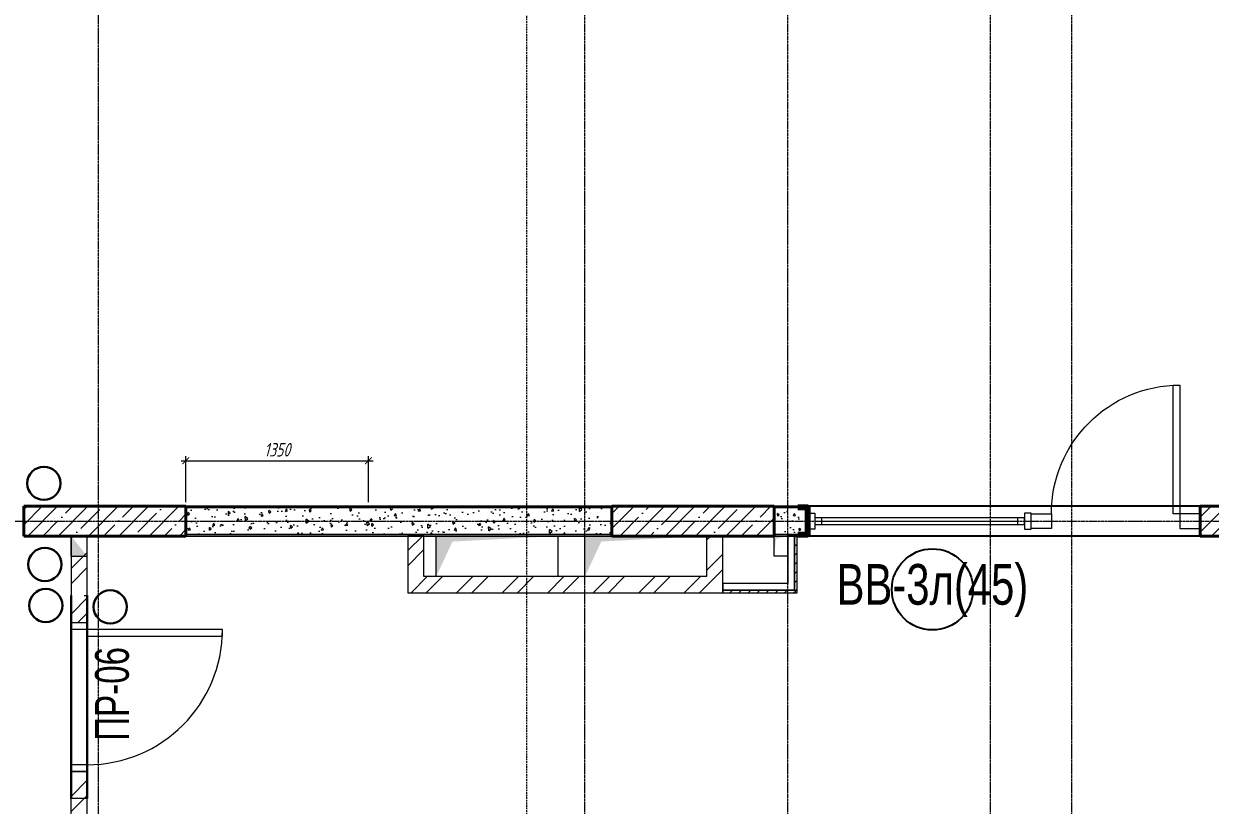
# Model space of a CAD drawing. Header units: millimetres. Extents: x -231292 to 573618, y -153144 to 564035.
# Drawn here: x 108379 to 117154, y 371902 to 377677 of the extents above; entities that cross this region are included whole.
import ezdxf
from ezdxf import colors
from ezdxf.entities.mleader import LeaderData, LeaderLine
from ezdxf.enums import TextEntityAlignment as Align
from ezdxf.math import Vec2, Vec3

# ---------------------------------------------------------------- set-up
doc = ezdxf.new("R2010")
doc.units = ezdxf.units.MM
for name, pattern in [('CENTER2', [28.575, 19.05, -3.175, 3.175, -3.175]), ('DASHED', [19.05, 12.7, -6.35]), ('HIDDEN2', [4.7625, 3.175, -1.5875])]:
    doc.linetypes.add(name, pattern=pattern)
doc.layers.get('0').update_dxf_attribs({"color": 250})
doc.layers.get('Defpoints').update_dxf_attribs({"color": 250})
for name, color, linetype, lineweight in [('АР_Витраж', 250, 'Continuous', 13), ('АР_Витраж марка', 250, 'Continuous', 9), ('АР_Двери', 250, 'Continuous', 9), ('АР_Двери_витраж', 250, 'Continuous', 9), ('АР_Колонны', 250, 'Continuous', 35), ('АР_Разрезы марка', 250, 'Continuous', 13), ('АР_Стены ГКЛ', 250, 'Continuous', 15), ('АР_Стены ЖБ', 250, 'Continuous', 35), ('АР_Стены кирпич', 250, 'Continuous', 20), ('АР_Стены ПЕНОблок', 250, 'Continuous', 20), ('АР_Тонкая', 250, 'Continuous', 5), ('АР_Штриховка', 250, 'Continuous', 0), ('КМ_Фахверки', 250, 'Continuous', 80), ('ОВ_Кондиционирование', 250, 'Continuous', 5), ('ОВ_Отопление', 250, 'Continuous', 0), ('ОВ_Шахты', 250, 'Continuous', 5), ('РД_Воронки с кровли', 250, 'Continuous', 18), ('РД_Оси_100', 250, 'Continuous', 0), ('РД_проем_инж перемыч_фахверк', 250, 'Continuous', 18), ('СКУД', 250, 'Continuous', 30)]:
    doc.layers.add(name, color=color, linetype=linetype, lineweight=lineweight)
for name, color, linetype, lineweight, plot in [('АР_Делит', 250, 'Continuous', 0, False), ('РД_Проем', 250, 'Continuous', 0, False), ('РД_проем_инж перемыч_подсчет', 250, 'Continuous', 30, False)]:
    doc.layers.add(name, color=color, linetype=linetype, lineweight=lineweight, plot=plot)
doc.layers.add('РД_Витраж_вн', color=250, linetype='Continuous')
doc.layers.add('РД_Перемычка инж проемов', color=250, linetype='Continuous')
doc.styles.add('Arial0', font='arial.ttf')
doc.styles.add('Arial_09', font='ARIALN.TTF', dxfattribs={"width": 0.9})
doc.styles.add('style1', font='ARIALN.TTF')
doc.styles.add('T_dim', font='romans.shx', dxfattribs={"width": 0.7, "oblique": 15})
doc.styles.add('ккк', font='isocpeur.ttf', dxfattribs={"width": 0.85, "oblique": 15})
doc.dimstyles.new('1-50', dxfattribs={"dimscale": 50, "dimtxt": 2, "dimasz": 1, "dimexe": 0.7, "dimexo": 0.6, "dimtad": 1, "dimdec": 0, "dimlfac": -1, "dimtxsty": 'T_dim', "dimblk1": 'ARCHTICK', "dimblk2": 'ARCHTICK', "dimsah": 1, "dimcen": 0, "dimdle": 0.7, "dimclrd": 256, "dimclre": 256, "dimadec": 0, "dimazin": 0, "dimtfac": 1, "dimtdec": 0, "dimtmove": 1, "dimatfit": 3, "dimfxl": 25, "dimlwd": -1, "dimlwe": -1, "dimarcsym": 2})
pattern_1 = [(45, (50428.77, 366201.75), (-168.3798, 168.3798), []), (45, (50541.02, 366201.75), (-168.3798, 168.3798), [])]
pattern_2 = [(45, (50428.77, 366201.75), (-112.2532, 112.2532), []), (45, (50541.02, 366201.75), (-112.2532, 112.2532), [198.4375, -39.6875, 0, -39.6875])]
pattern_3 = [(45, (50428.77, 366201.75), (-168.3798, 168.3798), []), (45, (50541.02, 366201.75), (-168.3798, 168.3798), [])]

# ---------------------------------------------------------------- blocks, each defined once
blk = doc.blocks.new('otv')
at = {"linetype": 'Continuous'}
blk.add_lwpolyline([(0, -1), (0, 0), (1, 0), (1, -1)], close=True, dxfattribs=at)
blk.add_solid([(0, -1), (0, 0), (0.1346, -0.1366), (1, 0)], dxfattribs=at)
blk = doc.blocks.new('Ф_пеноблок 200')
at = {"layer": 'КМ_Фахверки'}
blk.add_lwpolyline([(0, -75), (0, 0), (200, 0), (200, -75)], dxfattribs=at)
blk = doc.blocks.new('СОШ_2200_АР_ОСИ_М100_28.05.24')
at = {"layer": 'РД_Оси_100', "linetype": 'CENTER2'}
for p, q in [((63600, -6155), (63600, 139938.679)), ((65100, -6155), (65100, 139938.679)), ((62100, -6155), (62100, 73302.739)), ((33000, 7800), (85055, 7800))]:
    blk.add_line(p, q, dxfattribs=at)
for points in [[(58500, 139938.679), (58500, -6155)], [(65700, -6155), (65700, 139938.679)]]:
    blk.add_lwpolyline(points, dxfattribs=at)
blk = doc.blocks.new('_ArchTick')
at = {"color": 0, "linetype": 'ByBlock', "const_width": 0.15}
blk.add_lwpolyline([(-0.5, -0.5), (0.5, 0.5)], dxfattribs=at)
blk = doc.blocks.new('*D1071')
at = {"layer": 'Defpoints', "color": 0, "transparency": 16777216}
for p in [(110927.8, 374447.8), (109577.8, 374111.8), (110927.8, 374111.8)]:
    blk.add_point(p, dxfattribs=at)
at = {"layer": 'АР_Делит', "color": 0, "transparency": 16777216}
for p, q in [((109542.8, 374447.8), (110962.8, 374447.8)), ((109577.8, 374141.8), (109577.8, 374482.8)), ((110927.8, 374141.8), (110927.8, 374482.8))]:
    blk.add_line(p, q, dxfattribs=at)
at = {"layer": 'АР_Делит', "color": 0, "transparency": 16777216, "xscale": 50, "yscale": 50, "zscale": 50, "rotation": 180}
blk.add_blockref('_ArchTick', (109577.8, 374447.8), dxfattribs=at)
at = {"layer": 'АР_Делит', "color": 0, "transparency": 16777216, "xscale": 50, "yscale": 50, "zscale": 50}
blk.add_blockref('_ArchTick', (110927.8, 374447.8), dxfattribs=at)
at = {"layer": 'АР_Делит', "color": 0, "transparency": 16777216, "insert": (110252.8, 374529), "char_height": 100, "attachment_point": 5, "style": 'T_dim'}
blk.add_mtext('1350', dxfattribs=at)
blk = doc.blocks.new('MOK-МаркаПеремычки')
at = {"color": 0, "style": 'ккк', "oblique": 15, "width": 0.85}
blk.add_attdef('АР-ПРОЕМ:ПЕРЕМЫЧКА', text='', height=2.5, dxfattribs=at).set_placement((0, 0), align=Align.MIDDLE)
blk = doc.blocks.new('МаркаВитража1')
at = {"layer": 'Defpoints'}
blk.add_circle((0, 0), 3, dxfattribs=at)
at = {"color": 0, "linetype": 'ByBlock', "lineweight": -2, "style": 'Arial_09', "width": 0.9}
blk.add_attdef('АР-ОКНО:НАИМЕНОВАНИЕ', text='', height=3, dxfattribs=at).set_placement((0, 0), align=Align.MIDDLE)

msp = doc.modelspace()

# ---------------------------------------------------------------- hatches: boundary and pattern name
at = {"layer": 'АР_Стены ГКЛ', "linetype": 'Continuous', "lineweight": 0}
h = msp.add_hatch(dxfattribs=at)
h.set_pattern_fill('ANSI31', color=256, scale=15, angle=-360, style=0)
h.set_pattern_definition([(45, (50428.77, 366201.753), (-33.67596, 33.67596), [])])
h.paths.add_polyline_path([(114098.768, 373891.753), (114078.768, 373891.753), (114078.771, 373491.753), (114098.771, 373471.753)], flags=0)
h = msp.add_hatch(dxfattribs=at)
h.set_pattern_fill('ANSI31', color=256, scale=15, angle=-360, style=0)
h.set_pattern_definition([(45, (50428.77, 366201.753), (-33.67596, 33.67596), [])])
h.paths.add_polyline_path([(114098.771, 373471.753), (114078.771, 373491.753), (113548.399, 373491.753), (113548.399, 373471.753)], flags=0)
at = {"layer": 'АР_Штриховка', "linetype": 'Continuous', "lineweight": 5}
h = msp.add_hatch(dxfattribs=at)
h.set_pattern_fill('ANSI35', color=256, scale=25, angle=-360, style=0)
h.set_pattern_definition(pattern_2)
h.paths.add_polyline_path([(108378.964, 374111.753), (108378.964, 373891.753), (109578.768, 373891.753), (109578.768, 374111.753)], flags=0)
at = {"layer": 'АР_Штриховка', "linetype": 'Continuous', "lineweight": 0}
h = msp.add_hatch(dxfattribs=at)
h.set_pattern_fill('AR-CONC', color=256, angle=-315, style=0)
h.set_pattern_definition([(95, (50428.77, 366201.75), (140.09465, 117.55338), [19.05, -209.55]), (40, (50428.77, 366201.75), (-160.01845, 110.17673), [15.24, -167.6406]), (145.45144, (50440.44, 366211.55), (-19.9238, 227.7301), [16.19, -178.09024]), (91.1842, (50392.85, 366237.67), (221.41024, 161.9534), [28.575, -314.325]), (141.63556, (50411.3, 366251.17), (-7.0866, 342.8268), [24.285, -267.1356]), (36.18415, (50392.85, 366237.67), (-7.0866, 342.8268), [22.86, -251.4597]), (66, (50419.79, 366246.65), (179.51998, 34.89515), [19.05, -209.55]), (11, (50419.79, 366246.65), (-86.5399, 173.9412), [15.24, -167.64]), (116.45144, (50434.75, 366249.56), (92.98005, 208.83634), [16.19, -178.08994]), (82.5, (50428.77, 366201.75), (-57.60547, 61.973414), [0, -165.608, 0, -170.18, 0, -168.275]), (52.5, (50428.77, 366201.75), (-23.58973, 118.087), [0, -97.028, 0, -161.798, 0, -64.135]), (12.5, (50388.716, 366161.7), (99.92786, 91.826196), [0, -63.5, 0, -198.12, 0, -262.89]), (2.5, (50370.76, 366143.74), (86.7639, 122.7224), [0, -82.55, 0, -131.572, 0, -186.69])])
h.paths.add_polyline_path([(109577.768, 374101.753), (109577.768, 373901.753), (112728.768, 373901.752), (112728.768, 374101.752)], flags=0)
at = {"layer": 'АР_Штриховка', "linetype": 'Continuous', "lineweight": 5}
h = msp.add_hatch(dxfattribs=at)
h.set_pattern_fill('ANSI35', color=256, scale=25, angle=-360, style=0)
h.set_pattern_definition(pattern_2)
h.paths.add_polyline_path([(112728.768, 374111.753), (112728.768, 373891.753), (113928.768, 373891.753), (113928.768, 374111.753)], flags=0)
at = {"layer": 'АР_Штриховка', "linetype": 'Continuous', "lineweight": 0}
h = msp.add_hatch(dxfattribs=at)
h.set_pattern_fill('AR-CONC', color=256, angle=45, style=0)
h.set_pattern_definition([(95, (50428.77, 366201.75), (140.09465, 117.55338), [19.05, -209.55]), (40, (50428.77, 366201.75), (-160.01845, 110.17673), [15.24, -167.6406]), (145.45144, (50440.44, 366211.55), (-19.9238, 227.7301), [16.19, -178.09024]), (91.1842, (50392.85, 366237.67), (221.41024, 161.9534), [28.575, -314.325]), (141.63556, (50411.3, 366251.17), (-7.0866, 342.8268), [24.285, -267.1356]), (36.18415, (50392.85, 366237.67), (-7.0866, 342.8268), [22.86, -251.4597]), (66, (50419.79, 366246.65), (179.51998, 34.89515), [19.05, -209.55]), (11, (50419.79, 366246.65), (-86.53993, 173.9412), [15.24, -167.64]), (116.45145, (50434.75, 366249.56), (92.98005, 208.83634), [16.19, -178.08994]), (82.5, (50428.77, 366201.75), (-57.60547, 61.973414), [0, -165.608, 0, -170.18, 0, -168.275]), (52.5, (50428.77, 366201.75), (-23.58973, 118.087), [0, -97.028, 0, -161.798, 0, -64.135]), (12.5, (50388.716, 366161.7), (99.92786, 91.826196), [0, -63.5, 0, -198.12, 0, -262.89]), (2.5, (50370.76, 366143.74), (86.7639, 122.7224), [0, -82.55, 0, -131.572, 0, -186.69])])
h.paths.add_polyline_path([(113928.768, 374101.752), (113928.768, 373901.752), (114178.768, 373901.752), (114178.768, 374101.752)], flags=0)
h.paths.add_polyline_path([(117078.768, 374101.753), (117078.768, 373901.753), (117079.768, 373901.753), (117079.768, 374101.753)], flags=0)
at = {"layer": 'АР_Штриховка', "linetype": 'Continuous', "lineweight": 5}
h = msp.add_hatch(dxfattribs=at)
h.set_pattern_fill('ANSI35', color=256, scale=25, angle=-360, style=0)
h.set_pattern_definition(pattern_2)
h.paths.add_polyline_path([(117078.768, 374111.752), (117078.768, 373891.752), (118278.768, 373891.752), (118278.768, 374111.752)], flags=0)
at = {"layer": 'АР_Штриховка', "linetype": 'Continuous', "lineweight": 0}
h = msp.add_hatch(dxfattribs=at)
h.set_pattern_fill('ANSI32', color=256, scale=25, angle=-360, style=0)
h.set_pattern_definition(pattern_1)
h.paths.add_polyline_path([(108848.768, 373891.753), (108728.768, 373891.753), (108728.768, 373251.753), (108848.768, 373251.753)], flags=0)
h.paths.add_polyline_path([(108848.768, 372151.753), (108728.768, 372151.753), (108728.768, 366321.75), (108848.768, 366321.75)], flags=0)
h.paths.add_polyline_path([(108848.768, 366321.75), (108728.768, 366321.75), (108728.768, 366301.751), (108848.768, 366301.751)], flags=0)
h = msp.add_hatch(dxfattribs=at)
h.set_pattern_fill('ANSI32', color=256, scale=25, style=0)
h.set_pattern_definition(pattern_3)
h.paths.add_polyline_path([(111218.768, 373471.753), (111338.768, 373591.753), (111338.768, 373891.752), (111218.768, 373891.752)], flags=0)
h = msp.add_hatch(dxfattribs=at)
h.set_pattern_fill('ANSI32', color=256, scale=25, angle=-360, style=0)
h.set_pattern_definition(pattern_1)
h.paths.add_polyline_path([(113548.768, 373891.752), (113428.768, 373891.752), (113428.768, 373591.753), (113548.768, 373471.753)], flags=0)
h = msp.add_hatch(dxfattribs=at)
h.set_pattern_fill('ANSI32', color=256, scale=25, style=0)
h.set_pattern_definition(pattern_3)
h.paths.add_polyline_path([(113548.768, 373471.753), (113428.768, 373591.753), (111338.768, 373591.753), (111218.768, 373471.753)], flags=0)
at = {"layer": 'ОВ_Отопление', "linetype": 'Continuous', "lineweight": 5}
for points in [[(108728.768, 373891.753), (108728.768, 373741.753), (108788.768, 373816.753)], [(108728.768, 373741.753), (108848.768, 373741.753), (108788.768, 373816.753)]]:
    msp.add_hatch(color=256, dxfattribs=at).paths.add_polyline_path(points, flags=0)

# ---------------------------------------------------------------- linework, layer by layer
at = {"layer": 'АР_Витраж', "linetype": 'Continuous', "lineweight": 5}
for p, q in [((114178.768, 374111.752), (115828.768, 374111.753)), ((114178.768, 373891.752), (115828.768, 373891.753))]:
    msp.add_line(p, q, dxfattribs=at)
at = {"layer": 'АР_Витраж', "linetype": 'Continuous', "lineweight": 13}
for p, q in [((114278.768, 374026.752), (114278.768, 373976.752)), ((114278.768, 374001.752), (115728.768, 374001.753)), ((115728.768, 374026.753), (115728.768, 373976.753))]:
    msp.add_line(p, q, dxfattribs=at)
for points in [[(114228.768, 373941.752), (114178.768, 373941.752), (114178.768, 374061.752), (114228.768, 374061.752)], [(114228.768, 374026.752), (114228.768, 373976.752), (115778.768, 373976.753), (115778.768, 374026.753)], [(115778.768, 373941.753), (115828.768, 373941.753), (115828.768, 374061.753), (115778.768, 374061.753)]]:
    msp.add_lwpolyline(points, close=True, dxfattribs=at)
at = {"layer": 'АР_Двери', "linetype": 'Continuous', "lineweight": 9}
for points in [[(108728.768, 373201.753), (108728.768, 373251.753), (108848.768, 373251.753), (108848.768, 373201.753)], [(108848.768, 373201.753), (108848.768, 373151.753), (109848.768, 373151.753), (109848.768, 373201.753)], [(108728.768, 372201.753), (108728.768, 372151.753), (108848.768, 372151.753), (108848.768, 372201.753)]]:
    msp.add_lwpolyline(points, close=True, dxfattribs=at)
msp.add_arc((108848.768, 373201.753), 1000, 270, 0, dxfattribs=at)
at = {"layer": 'АР_Двери_витраж', "linetype": 'Continuous', "lineweight": 9}
for points in [[(116928.768, 374056.753), (116878.768, 374056.753), (116878.768, 375006.753), (116928.768, 375006.753)], [(115978.768, 373946.753), (115828.768, 373946.753), (115828.768, 374056.753), (115978.768, 374056.753)], [(116928.768, 373946.753), (117078.768, 373946.753), (117078.768, 374056.753), (116928.768, 374056.753)]]:
    msp.add_lwpolyline(points, close=True, dxfattribs=at)
at = {"layer": 'АР_Двери_витраж', "linetype": 'Continuous', "lineweight": 9, "extrusion": (0, 0, -1)}
msp.add_arc((-116928.768, 374056.753), 950, 359.9999992, 89.9999992, dxfattribs=at)
at = {"layer": 'АР_Колонны', "linetype": 'HIDDEN2', "lineweight": 25}
for p, q in [((108378.964, 374111.753), (109578.768, 374111.753)), ((108378.964, 373891.753), (108378.964, 374111.753)), ((109578.768, 374111.753), (109578.768, 373891.753)), ((112728.768, 374111.753), (113928.768, 374111.753)), ((112728.768, 373891.753), (112728.768, 374111.753)), ((113928.768, 374111.753), (113928.768, 373891.753)), ((117078.768, 374111.752), (118278.768, 374111.752)), ((117078.768, 373891.752), (117078.768, 374111.752)), ((109578.768, 373891.753), (108378.964, 373891.753)), ((113928.768, 373891.753), (112728.768, 373891.753)), ((118278.768, 373891.752), (117078.768, 373891.752))]:
    msp.add_line(p, q, dxfattribs=at)
at = {"layer": 'АР_Колонны', "linetype": 'Continuous', "lineweight": 35}
for p, q in [((108378.964, 374111.753), (108378.964, 373891.753)), ((109578.768, 374111.753), (108378.964, 374111.753)), ((109578.768, 373891.753), (109578.768, 374111.753)), ((112728.768, 374111.753), (112728.768, 373891.753)), ((113928.768, 374111.753), (112728.768, 374111.753)), ((113928.768, 373891.753), (113928.768, 374111.753)), ((117078.768, 374111.752), (117078.768, 373891.752)), ((118278.768, 374111.752), (117078.768, 374111.752)), ((108378.964, 373891.753), (109578.768, 373891.753)), ((112728.768, 373891.753), (113928.768, 373891.753)), ((117078.768, 373891.752), (118278.768, 373891.752))]:
    msp.add_line(p, q, dxfattribs=at)
at = {"layer": 'АР_Разрезы марка', "linetype": 'DASHED', "lineweight": 0}
msp.add_lwpolyline([(112099.088, 365567.169), (112099.088, 432660.251), (113493.88, 432660.251), (113493.88, 469802.739), (106086.235, 469802.739), (106086.235, 500019.555)], dxfattribs=at)
at = {"layer": 'АР_Стены ГКЛ', "linetype": 'Continuous', "lineweight": 5}
for p, q in [((114078.768, 373891.753), (114028.768, 373891.753)), ((114028.768, 373891.753), (114028.771, 373541.753)), ((114078.771, 373491.753), (114078.768, 373891.753)), ((114098.768, 373891.753), (114078.768, 373891.753)), ((114078.768, 373891.753), (114078.771, 373491.753)), ((114098.771, 373471.753), (114098.768, 373891.753)), ((114028.771, 373541.753), (113548.399, 373541.753)), ((113548.399, 373541.753), (113548.399, 373491.753)), ((113548.399, 373491.753), (114078.771, 373491.753)), ((114078.771, 373491.753), (113548.399, 373491.753)), ((113548.399, 373491.753), (113548.399, 373471.753)), ((113548.399, 373471.753), (114098.771, 373471.753))]:
    msp.add_line(p, q, dxfattribs=at)
at = {"layer": 'АР_Стены ЖБ', "linetype": 'Continuous', "lineweight": 40}
for p, q in [((108378.964, 374111.753), (108378.964, 373891.753)), ((109578.768, 374111.753), (108378.964, 374111.753)), ((109578.768, 373891.753), (109578.768, 374111.753)), ((112728.768, 374111.753), (112728.768, 373891.753)), ((113928.768, 374111.753), (112728.768, 374111.753)), ((113928.768, 373891.753), (113928.768, 374111.753)), ((117078.768, 374111.752), (117078.768, 373891.752)), ((118278.768, 374111.752), (117078.768, 374111.752)), ((108378.964, 373891.753), (109578.768, 373891.753)), ((112728.768, 373891.753), (113928.768, 373891.753)), ((117078.768, 373891.752), (118278.768, 373891.752))]:
    msp.add_line(p, q, dxfattribs=at)
at = {"layer": 'АР_Стены кирпич', "linetype": 'Continuous', "lineweight": 20}
for p, q in [((108848.768, 373891.753), (108728.768, 373891.753)), ((108728.768, 373891.753), (108728.768, 373251.753)), ((108848.768, 373251.753), (108848.768, 373891.753)), ((111338.768, 373891.752), (111218.768, 373891.752)), ((111218.768, 373891.752), (111218.768, 373471.753)), ((111338.768, 373591.753), (111338.768, 373891.752)), ((113548.768, 373891.752), (113428.768, 373891.752)), ((113428.768, 373891.752), (113428.768, 373591.753)), ((113548.768, 373471.753), (113548.768, 373891.752)), ((113428.768, 373591.753), (111338.768, 373591.753)), ((111218.768, 373471.753), (113548.768, 373471.753)), ((108728.768, 373251.753), (108848.768, 373251.753)), ((108728.768, 366301.751), (108728.768, 372151.753)), ((108848.768, 372151.753), (108728.768, 372151.753)), ((108848.768, 366301.751), (108848.768, 372151.753))]:
    msp.add_line(p, q, dxfattribs=at)
at = {"layer": 'АР_Стены кирпич', "linetype": 'Continuous', "lineweight": 0}
for p, q in [((108826.545, 373451.753), (108848.768, 373451.753)), ((108848.768, 371951.753), (108728.768, 371951.753))]:
    msp.add_line(p, q, dxfattribs=at)
at = {"layer": 'АР_Стены ПЕНОблок', "linetype": 'Continuous', "lineweight": 20}
for p, q in [((109577.768, 374101.753), (109577.768, 373901.753)), ((112728.768, 374101.752), (109577.768, 374101.753)), ((112728.768, 373901.752), (112728.768, 374101.752)), ((113928.768, 374101.752), (113928.768, 373901.752)), ((114178.768, 374101.752), (113928.768, 374101.752)), ((114178.768, 373901.752), (114178.768, 374101.752)), ((117078.768, 374101.753), (117078.768, 373901.753)), ((117079.768, 374101.753), (117078.768, 374101.753)), ((117079.768, 373901.753), (117079.768, 374101.753)), ((109577.768, 373901.753), (112728.768, 373901.752)), ((113928.768, 373901.752), (114178.768, 373901.752)), ((117078.768, 373901.753), (117079.768, 373901.753))]:
    msp.add_line(p, q, dxfattribs=at)
at = {"layer": 'АР_Тонкая', "linetype": 'Continuous', "lineweight": 0}
for p, q in [((109577.768, 374111.753), (109577.768, 374101.753)), ((112728.768, 374111.752), (109577.768, 374111.753)), ((109577.768, 374101.753), (112728.768, 374101.752)), ((112728.768, 374101.752), (112728.768, 374111.752)), ((113928.768, 374111.752), (113928.768, 374101.752)), ((114178.768, 374111.752), (113928.768, 374111.752)), ((113928.768, 374101.752), (114178.768, 374101.752)), ((114178.768, 374101.752), (114178.768, 374111.752)), ((117078.768, 374111.753), (117078.768, 374101.753)), ((117079.768, 374111.753), (117078.768, 374111.753)), ((117078.768, 374101.753), (117079.768, 374101.753)), ((117079.768, 374101.753), (117079.768, 374111.753)), ((109577.768, 373901.753), (109577.768, 373891.753)), ((112728.768, 373901.752), (109577.768, 373901.753)), ((112728.768, 373891.752), (112728.768, 373901.752)), ((113928.768, 373901.752), (113928.768, 373891.752)), ((114178.768, 373901.752), (113928.768, 373901.752)), ((114178.768, 373891.752), (114178.768, 373901.752)), ((117078.768, 373901.753), (117078.768, 373891.753)), ((117079.768, 373901.753), (117078.768, 373901.753)), ((117079.768, 373891.753), (117079.768, 373901.753)), ((109577.768, 373891.753), (112728.768, 373891.752)), ((113928.768, 373891.752), (114178.768, 373891.752)), ((117078.768, 373891.753), (117079.768, 373891.753))]:
    msp.add_line(p, q, dxfattribs=at)
at = {"layer": 'ОВ_Отопление', "linetype": 'Continuous', "lineweight": 9}
for p, q in [((108728.768, 373741.753), (108728.768, 373891.753)), ((108728.768, 373891.753), (108848.768, 373891.753)), ((108848.768, 373741.753), (108848.768, 373891.753)), ((108728.768, 373741.753), (108848.768, 373741.753))]:
    msp.add_line(p, q, dxfattribs=at)
at = {"layer": 'РД_Витраж_вн', "linetype": 'Continuous', "lineweight": -3}
for p, q in [((117078.768, 374111.753), (114178.768, 374111.752)), ((117078.768, 373891.753), (114178.768, 373891.752))]:
    msp.add_line(p, q, dxfattribs=at)
at = {"layer": 'РД_Проем', "linetype": 'Continuous', "lineweight": 0}
for p, q in [((117078.768, 374111.753), (114178.768, 374111.752)), ((117078.768, 373891.753), (114178.768, 373891.752)), ((108728.768, 373251.753), (108728.768, 372151.753)), ((108848.768, 373251.753), (108848.768, 372151.753))]:
    msp.add_line(p, q, dxfattribs=at)
at = {"layer": 'РД_проем_инж перемыч_подсчет', "linetype": 'Continuous', "lineweight": 30}
for p, q in [((108728.768, 371951.753), (108728.768, 373451.753)), ((108848.768, 371951.753), (108848.768, 373451.753))]:
    msp.add_line(p, q, dxfattribs=at)
at = {"layer": 'РД_проем_инж перемыч_фахверк', "linetype": 'Continuous', "lineweight": 18}
for p, q in [((117078.768, 374111.753), (114178.768, 374111.752)), ((117078.768, 373891.753), (114178.768, 373891.752))]:
    msp.add_line(p, q, dxfattribs=at)
at = {"layer": 'СКУД'}
for centre in [(108528.011, 374280.967), (108535.726, 373681.723), (108542.103, 373378.261), (109018.526, 373368.011)]:
    msp.add_circle(centre, 122.942, dxfattribs=at)

# ---------------------------------------------------------------- block references
at = {"layer": 'АР_Витраж марка', "linetype": 'Continuous', "lineweight": 9, "xscale": 100, "yscale": 100, "zscale": 100}
msp.add_blockref('МаркаВитража1', (115098.874, 373497.283), dxfattribs=at).add_auto_attribs({'АР-ОКНО:НАИМЕНОВАНИЕ': 'ВВ-3л(45)'})
at = {"layer": 'КМ_Фахверки', "xscale": -1, "rotation": 270}
msp.add_blockref('Ф_пеноблок 200', (114178.768, 373901.752), dxfattribs=at)
at = {"layer": 'ОВ_Кондиционирование', "xscale": 100, "yscale": 150}
msp.add_blockref('otv', (113928.771, 373891.752), dxfattribs=at)
at = {"layer": 'ОВ_Шахты', "xscale": 900, "yscale": 300, "zscale": 300}
for p in [(111428.768, 373891.752), (112528.768, 373891.752)]:
    msp.add_blockref('otv', p, dxfattribs=at)
at = {"layer": 'РД_Оси_100'}
msp.add_blockref('СОШ_2200_АР_ОСИ_М100_28.05.24', (50428.768, 366201.753), dxfattribs=at)
at = {"layer": 'РД_Перемычка инж проемов', "linetype": 'Continuous', "lineweight": -3}
ref = msp.add_blockref('MOK-МаркаПеремычки', (109031.223, 372725.622, 200), dxfattribs=dict(at, xscale=100, yscale=100, zscale=100, rotation=89.99999999999997))
ref.add_attrib('АР-ПРОЕМ:ПЕРЕМЫЧКА', 'ПР-06', dxfattribs={"layer": '0', "color": 0, "height": 250, "rotation": 90, "style": 'Arial0', "width": 0.7}).set_placement((109031.223, 372725.622, 200), align=Align.MIDDLE)

# ---------------------------------------------------------------- dimensions: what is measured, and where the dimension line sits
at = {"layer": 'АР_Делит'}
dim = msp.add_linear_dim(base=(110927.768, 374447.768), p1=(109577.768, 374111.753), p2=(110927.768, 374111.753), dimstyle='1-50', override={"dimclrd": 0, "dimclre": 0}, dxfattribs=at)
dim.commit()
dim.dimension.update_dxf_attribs({"geometry": '*D1071', "text_midpoint": (110252.768, 374529.018)})

# ---------------------------------------------------------------- leaders
at = {"layer": 'РД_Воронки с кровли', "lineweight": 70}
ml = msp.add_multileader_mtext('Standard', dxfattribs=at)
ml.set_content('ВК_Под потолком 4 этажа уйдет в с.у. соседний. ниже опускать не надо.', color=256, style='style1')
ml.set_leader_properties(color=256)
ml.build(insert=Vec2(0, 0))
ml.multileader.update_dxf_attribs({"has_dogleg": 0, "text_left_attachment_type": 6, "text_right_attachment_type": 6, "arrow_head_size": 500, "scale": 100})
ctx = ml.context
ctx.base_point, ctx.scale, ctx.char_height, ctx.arrow_head_size, ctx.landing_gap_size, ctx.plane_origin, ctx.plane_x_axis, ctx.plane_y_axis = Vec3(89976.721, 372153.495), 100, 300, 500, 50, Vec3(64943.192, 362296.395), Vec3(1, 0.00000001), Vec3(-0.00000001, 1)
ctx.left_attachment, ctx.right_attachment = 6, 6
notes = []
notes.append((ctx, [(0, (1, 1, 0), (94475.649, 372153.495), (-1, -0.00000001), 8, [(1, [(102928.768, 377981.754)], 0, [])])]))
ctx.mtext.insert, ctx.mtext.text_direction, ctx.mtext.rotation, ctx.mtext.width, ctx.mtext.defined_height, ctx.mtext.flow_direction = Vec3(90028.768, 372541.694), Vec3(1, 0.00000001), 0.00000001, 4538.94863, 395.157, 5
for ctx, leaders in notes:
    for number, flags, end, landing, length, lines in leaders:
        leader = LeaderData()
        leader.index, (leader.has_last_leader_line, leader.has_dogleg_vector, leader.attachment_direction) = number, flags
        leader.last_leader_point, leader.dogleg_vector, leader.dogleg_length = Vec3(end), Vec3(landing), length
        for number, points, colour, breaks in lines:
            line = LeaderLine()
            line.index, line.vertices, line.color, line.breaks = number, Vec3.list(points), colors.encode_raw_color(colour), breaks
            leader.lines.append(line)
        ctx.leaders.append(leader)

doc.saveas('drawing.dxf')
